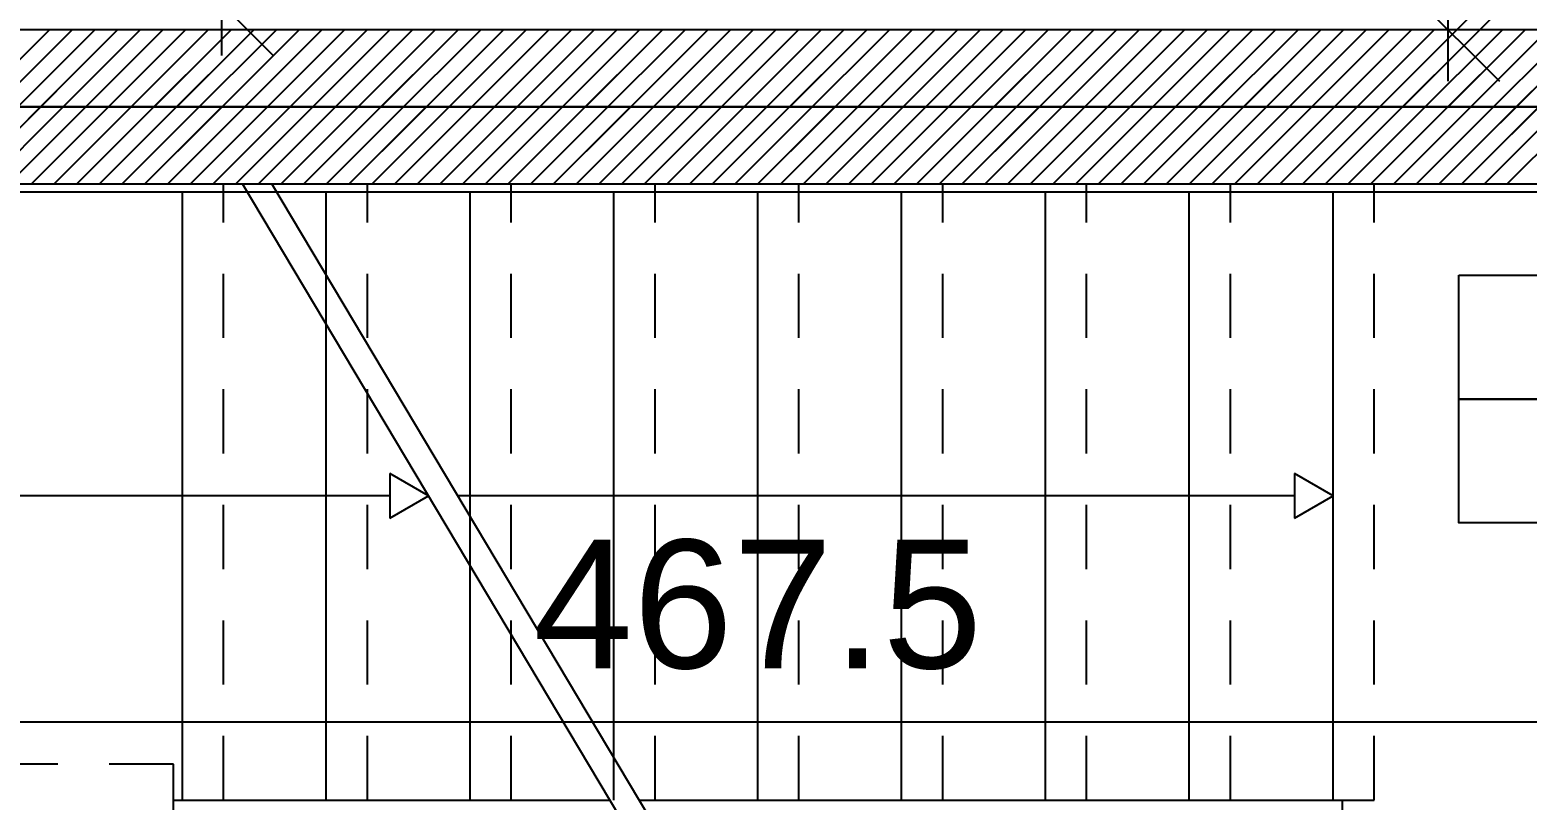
# Model space of a CAD drawing. Extents: x -1.8 to 45.6, y -22.6 to 61.5.
# Drawn here: x 28.689 to 31.603, y 18.83 to 20.33 of the extents above; entities that cross this region are included whole.
import ezdxf

# ---------------------------------------------------------------- set-up
doc = ezdxf.new("R2010")
doc.units = 0
doc.header["$MEASUREMENT"] = 0
doc.linetypes.add('HIDDEN2', pattern=[0.1875, 0.125, -0.0625])
doc.layers.get('0').update_dxf_attribs({"linetype": 'CONTINUOUS'})
for name, color, linetype in [('A-AREAS', 6, 'CONTINUOUS'), ('a-dim', 3, 'CONTINUOUS'), ('A-FLOR-HRAL', 15, 'CONTINUOUS'), ('A-FLOR-STRS', 40, 'CONTINUOUS'), ('A-FLOR-STRS-ARO', 1, 'CONTINUOUS'), ('A-HATCH-CONC', 8, 'CONTINUOUS'), ('A-HATCH-WALL', 8, 'CONTINUOUS'), ('A-PLASTER', 8, 'CONTINUOUS'), ('A-PROJ1H', 9, 'HIDDEN2'), ('S-2ND-3RD-4-5-6TH$0$A-STR 2-3-4-5-6', 2, 'CONTINUOUS')]:
    doc.layers.add(name, color=color, linetype=linetype)
doc.styles.add('A100-STEXT', font='arial.ttf', dxfattribs={"height": 0.25})

# ---------------------------------------------------------------- blocks, each defined once
blk = doc.blocks.new('_OBLIQUE')
at = {"color": 0, "linetype": 'ByBlock'}
blk.add_line((-0.5, -0.5), (0.5, 0.5), dxfattribs=at)

msp = doc.modelspace()

# ---------------------------------------------------------------- linework, layer by layer
at = {"color": 7}
for points in [[(31.47024, 19.85226), (32.27024, 19.85226), (32.27024, 19.61113), (31.47024, 19.61113)], [(31.47024, 19.85226), (32.27024, 19.85226), (32.27024, 19.61113), (31.47024, 19.61113)], [(31.47024, 19.61113), (32.27024, 19.61113), (32.27024, 19.37), (31.47024, 19.37)], [(31.47024, 19.61113), (32.27024, 19.61113), (32.27024, 19.37), (31.47024, 19.37)]]:
    msp.add_lwpolyline(points, close=True, dxfattribs=at)
at = {"layer": 'A-AREAS'}
for p, q in [((26.85837, 20.18), (32.56837, 20.18)), ((32.56837, 20.18), (28.39837, 20.18))]:
    msp.add_line(p, q, dxfattribs=at)
at = {"layer": 'a-dim', "color": 15}
for p, q in [((31.44993, 20.23), (31.44993, 22.25)), ((29.0628, 20.28), (29.0628, 22.2)), ((31.38396, 20.33), (31.34993, 20.33)), ((27.66837, 18.98253), (32.54337, 18.98253))]:
    msp.add_line(p, q, dxfattribs=at)
at = {"layer": 'A-FLOR-HRAL'}
for p, q in [((29.86847, 18.7451), (29.10263, 20.03012)), ((29.86847, 18.7451), (29.10263, 20.03012)), ((29.92605, 18.7451), (29.16022, 20.03012)), ((29.92605, 18.7451), (29.16022, 20.03012)), ((28.96837, 18.2501), (28.96837, 18.8301)), ((28.96837, 18.8301), (29.81781, 18.8301)), ((28.96837, 18.2501), (28.96837, 18.8301)), ((28.96837, 18.8301), (29.81781, 18.8301)), ((28.96837, 18.2501), (28.96837, 18.8301)), ((28.96837, 18.8301), (29.81781, 18.8301)), ((28.96837, 18.2501), (28.96837, 18.8301)), ((28.96837, 18.8301), (29.81781, 18.8301)), ((29.87539, 18.8301), (29.95781, 18.8301)), ((29.87539, 18.8301), (31.24337, 18.8301)), ((29.87539, 18.8301), (29.95781, 18.8301)), ((29.87539, 18.8301), (31.24337, 18.8301)), ((30.01539, 18.8301), (31.24337, 18.8301)), ((30.01539, 18.8301), (31.24337, 18.8301)), ((31.24337, 18.8301), (31.24337, 18.2501)), ((31.24337, 18.8301), (31.24337, 18.2501)), ((31.24337, 18.8301), (31.24337, 18.2501)), ((31.24337, 18.8301), (31.24337, 18.2501))]:
    msp.add_line(p, q, dxfattribs=at)
at = {"layer": 'A-FLOR-STRS'}
for p, q in [((28.98587, 18.8301), (28.98587, 20.0151)), ((28.98587, 18.8301), (28.98587, 20.0151)), ((29.26587, 18.8301), (29.26587, 20.0151)), ((29.26587, 18.8301), (29.26587, 20.0151)), ((29.54587, 18.8301), (29.54587, 20.0151)), ((29.54587, 18.8301), (29.54587, 20.0151)), ((29.82587, 18.8301), (29.82587, 20.0151)), ((29.82587, 18.8301), (29.82587, 20.0151)), ((30.10587, 18.8301), (30.10587, 20.0151)), ((30.10587, 18.8301), (30.10587, 20.0151)), ((30.38587, 18.8301), (30.38587, 20.0151)), ((30.38587, 18.8301), (30.38587, 20.0151)), ((30.66587, 18.8301), (30.66587, 20.0151)), ((30.66587, 18.8301), (30.66587, 20.0151)), ((30.94587, 18.8301), (30.94587, 20.0151)), ((30.94587, 18.8301), (30.94587, 20.0151)), ((31.22587, 18.8301), (31.22587, 20.0151)), ((31.22587, 18.8301), (31.22587, 20.0151))]:
    msp.add_line(p, q, dxfattribs=at)
at = {"layer": 'A-FLOR-STRS-ARO'}
for p, q in [((29.4647, 19.4226), (29.3897, 19.4659)), ((29.3897, 19.4659), (29.3897, 19.3793)), ((29.4647, 19.4226), (29.3897, 19.4659)), ((29.3897, 19.4659), (29.3897, 19.3793)), ((31.22587, 19.4226), (31.15087, 19.4659)), ((31.15087, 19.4659), (31.15087, 19.3793)), ((31.22587, 19.4226), (31.15087, 19.4659)), ((31.15087, 19.4659), (31.15087, 19.3793)), ((29.3897, 19.4226), (28.37587, 19.4226)), ((29.3897, 19.4226), (28.37587, 19.4226)), ((29.3897, 19.3793), (29.4647, 19.4226)), ((29.3897, 19.3793), (29.4647, 19.4226)), ((31.15087, 19.4226), (29.52228, 19.4226)), ((31.15087, 19.4226), (29.52228, 19.4226)), ((31.15087, 19.3793), (31.22587, 19.4226)), ((31.15087, 19.3793), (31.22587, 19.4226))]:
    msp.add_line(p, q, dxfattribs=at)
at = {"layer": 'A-HATCH-CONC'}
for p, q in [((28.55347, 20.15658), (28.72689, 20.33)), ((28.55347, 20.15658), (28.72689, 20.33)), ((28.59767, 20.15658), (28.77109, 20.33)), ((28.59767, 20.15658), (28.77109, 20.33)), ((28.64186, 20.15658), (28.81528, 20.33)), ((28.64186, 20.15658), (28.81528, 20.33)), ((28.68606, 20.15658), (28.85948, 20.33)), ((28.68606, 20.15658), (28.85948, 20.33)), ((28.73025, 20.15658), (28.90367, 20.33)), ((28.73025, 20.15658), (28.90367, 20.33)), ((28.77445, 20.15658), (28.94786, 20.33)), ((28.77445, 20.15658), (28.94786, 20.33)), ((28.81864, 20.15658), (28.99206, 20.33)), ((28.81864, 20.15658), (28.99206, 20.33)), ((28.86283, 20.15658), (29.03625, 20.33)), ((28.86283, 20.15658), (29.03625, 20.33)), ((28.90703, 20.15658), (29.08045, 20.33)), ((28.90703, 20.15658), (29.08045, 20.33)), ((28.95122, 20.15658), (29.12464, 20.33)), ((28.95122, 20.15658), (29.12464, 20.33)), ((28.99542, 20.15658), (29.16883, 20.33)), ((28.99542, 20.15658), (29.16883, 20.33)), ((29.03961, 20.15658), (29.21303, 20.33)), ((29.03961, 20.15658), (29.21303, 20.33)), ((29.0838, 20.15658), (29.25722, 20.33)), ((29.0838, 20.15658), (29.25722, 20.33)), ((29.128, 20.15658), (29.30142, 20.33)), ((29.128, 20.15658), (29.30142, 20.33)), ((29.17219, 20.15658), (29.34561, 20.33)), ((29.17219, 20.15658), (29.34561, 20.33)), ((29.21639, 20.15658), (29.38981, 20.33)), ((29.21639, 20.15658), (29.38981, 20.33)), ((29.26058, 20.15658), (29.434, 20.33)), ((29.26058, 20.15658), (29.434, 20.33)), ((29.30478, 20.15658), (29.47819, 20.33)), ((29.30478, 20.15658), (29.47819, 20.33)), ((29.34897, 20.15658), (29.52239, 20.33)), ((29.34897, 20.15658), (29.52239, 20.33)), ((29.39316, 20.15658), (29.56658, 20.33)), ((29.39316, 20.15658), (29.56658, 20.33)), ((29.43736, 20.15658), (29.61078, 20.33)), ((29.43736, 20.15658), (29.61078, 20.33)), ((29.48155, 20.15658), (29.65497, 20.33)), ((29.48155, 20.15658), (29.65497, 20.33)), ((29.52575, 20.15658), (29.69916, 20.33)), ((29.52575, 20.15658), (29.69916, 20.33)), ((29.56994, 20.15658), (29.74336, 20.33)), ((29.56994, 20.15658), (29.74336, 20.33)), ((29.61413, 20.15658), (29.78755, 20.33)), ((29.61413, 20.15658), (29.78755, 20.33)), ((29.65833, 20.15658), (29.83175, 20.33)), ((29.65833, 20.15658), (29.83175, 20.33)), ((29.70252, 20.15658), (29.87594, 20.33)), ((29.70252, 20.15658), (29.87594, 20.33)), ((29.74672, 20.15658), (29.92014, 20.33)), ((29.74672, 20.15658), (29.92014, 20.33)), ((29.79091, 20.15658), (29.96433, 20.33)), ((29.79091, 20.15658), (29.96433, 20.33)), ((29.83511, 20.15658), (30.00852, 20.33)), ((29.83511, 20.15658), (30.00852, 20.33)), ((29.8793, 20.15658), (30.05272, 20.33)), ((29.8793, 20.15658), (30.05272, 20.33)), ((29.92349, 20.15658), (30.09691, 20.33)), ((29.92349, 20.15658), (30.09691, 20.33)), ((29.96769, 20.15658), (30.14111, 20.33)), ((29.96769, 20.15658), (30.14111, 20.33)), ((30.01188, 20.15658), (30.1853, 20.33)), ((30.01188, 20.15658), (30.1853, 20.33)), ((30.05608, 20.15658), (30.22949, 20.33)), ((30.05608, 20.15658), (30.22949, 20.33)), ((30.10027, 20.15658), (30.27369, 20.33)), ((30.10027, 20.15658), (30.27369, 20.33)), ((30.14446, 20.15658), (30.31788, 20.33)), ((30.14446, 20.15658), (30.31788, 20.33)), ((30.18866, 20.15658), (30.36208, 20.33)), ((30.18866, 20.15658), (30.36208, 20.33)), ((30.23285, 20.15658), (30.40627, 20.33)), ((30.23285, 20.15658), (30.40627, 20.33)), ((30.27705, 20.15658), (30.45047, 20.33)), ((30.27705, 20.15658), (30.45047, 20.33)), ((30.32124, 20.15658), (30.49466, 20.33)), ((30.32124, 20.15658), (30.49466, 20.33)), ((30.36544, 20.15658), (30.53885, 20.33)), ((30.36544, 20.15658), (30.53885, 20.33)), ((30.40963, 20.15658), (30.58305, 20.33)), ((30.40963, 20.15658), (30.58305, 20.33)), ((30.45382, 20.15658), (30.62724, 20.33)), ((30.45382, 20.15658), (30.62724, 20.33)), ((30.49802, 20.15658), (30.67144, 20.33)), ((30.49802, 20.15658), (30.67144, 20.33)), ((30.54221, 20.15658), (30.71563, 20.33)), ((30.54221, 20.15658), (30.71563, 20.33)), ((30.58641, 20.15658), (30.75983, 20.33)), ((30.58641, 20.15658), (30.75983, 20.33)), ((30.6306, 20.15658), (30.80402, 20.33)), ((30.6306, 20.15658), (30.80402, 20.33)), ((30.67479, 20.15658), (30.84821, 20.33)), ((30.67479, 20.15658), (30.84821, 20.33)), ((30.71899, 20.15658), (30.89241, 20.33)), ((30.71899, 20.15658), (30.89241, 20.33)), ((30.76318, 20.15658), (30.9366, 20.33)), ((30.76318, 20.15658), (30.9366, 20.33)), ((30.80738, 20.15658), (30.9808, 20.33)), ((30.80738, 20.15658), (30.9808, 20.33)), ((30.85157, 20.15658), (31.02499, 20.33)), ((30.85157, 20.15658), (31.02499, 20.33)), ((30.89577, 20.15658), (31.06918, 20.33)), ((30.89577, 20.15658), (31.06918, 20.33)), ((30.93996, 20.15658), (31.11338, 20.33)), ((30.93996, 20.15658), (31.11338, 20.33)), ((30.98415, 20.15658), (31.15757, 20.33)), ((30.98415, 20.15658), (31.15757, 20.33)), ((31.02835, 20.15658), (31.20177, 20.33)), ((31.02835, 20.15658), (31.20177, 20.33)), ((31.07254, 20.15658), (31.24596, 20.33)), ((31.07254, 20.15658), (31.24596, 20.33)), ((31.11674, 20.15658), (31.29016, 20.33)), ((31.11674, 20.15658), (31.29016, 20.33)), ((31.16093, 20.15658), (31.33435, 20.33)), ((31.16093, 20.15658), (31.33435, 20.33)), ((31.20512, 20.15658), (31.37854, 20.33)), ((31.20512, 20.15658), (31.37854, 20.33)), ((31.24932, 20.15658), (31.42274, 20.33)), ((31.24932, 20.15658), (31.42274, 20.33)), ((31.29351, 20.15658), (31.46693, 20.33)), ((31.29351, 20.15658), (31.46693, 20.33)), ((31.33771, 20.15658), (31.51113, 20.33)), ((31.33771, 20.15658), (31.51113, 20.33)), ((31.3819, 20.15658), (31.55532, 20.33)), ((31.3819, 20.15658), (31.55532, 20.33)), ((31.4261, 20.15658), (31.59951, 20.33)), ((31.4261, 20.15658), (31.59951, 20.33)), ((31.47029, 20.15658), (31.64371, 20.33)), ((31.47029, 20.15658), (31.64371, 20.33)), ((31.51448, 20.15658), (31.6879, 20.33)), ((31.51448, 20.15658), (31.6879, 20.33)), ((31.55868, 20.15658), (31.7321, 20.33)), ((31.55868, 20.15658), (31.7321, 20.33)), ((31.60287, 20.15658), (31.77629, 20.33)), ((31.60287, 20.15658), (31.77629, 20.33)), ((28.60367, 20.03), (28.73025, 20.15658)), ((28.60367, 20.03), (28.73025, 20.15658)), ((28.64786, 20.03), (28.77445, 20.15658)), ((28.64786, 20.03), (28.77445, 20.15658)), ((28.69206, 20.03), (28.81864, 20.15658)), ((28.69206, 20.03), (28.81864, 20.15658)), ((28.73625, 20.03), (28.86283, 20.15658)), ((28.73625, 20.03), (28.86283, 20.15658)), ((28.78045, 20.03), (28.90703, 20.15658)), ((28.78045, 20.03), (28.90703, 20.15658)), ((28.82464, 20.03), (28.95122, 20.15658)), ((28.82464, 20.03), (28.95122, 20.15658)), ((28.86883, 20.03), (28.99542, 20.15658)), ((28.86883, 20.03), (28.99542, 20.15658)), ((28.91303, 20.03), (29.03961, 20.15658)), ((28.91303, 20.03), (29.03961, 20.15658)), ((28.95722, 20.03), (29.0838, 20.15658)), ((28.95722, 20.03), (29.0838, 20.15658)), ((29.00142, 20.03), (29.128, 20.15658)), ((29.00142, 20.03), (29.128, 20.15658)), ((29.04561, 20.03), (29.17219, 20.15658)), ((29.04561, 20.03), (29.17219, 20.15658)), ((29.08981, 20.03), (29.21639, 20.15658)), ((29.08981, 20.03), (29.21639, 20.15658)), ((29.134, 20.03), (29.26058, 20.15658)), ((29.134, 20.03), (29.26058, 20.15658)), ((29.17819, 20.03), (29.30478, 20.15658)), ((29.17819, 20.03), (29.30478, 20.15658)), ((29.22239, 20.03), (29.34897, 20.15658)), ((29.22239, 20.03), (29.34897, 20.15658)), ((29.26658, 20.03), (29.39316, 20.15658)), ((29.26658, 20.03), (29.39316, 20.15658)), ((29.31078, 20.03), (29.43736, 20.15658)), ((29.31078, 20.03), (29.43736, 20.15658)), ((29.35497, 20.03), (29.48155, 20.15658)), ((29.35497, 20.03), (29.48155, 20.15658)), ((29.39916, 20.03), (29.52575, 20.15658)), ((29.39916, 20.03), (29.52575, 20.15658)), ((29.44336, 20.03), (29.56994, 20.15658)), ((29.44336, 20.03), (29.56994, 20.15658)), ((29.48755, 20.03), (29.61413, 20.15658)), ((29.48755, 20.03), (29.61413, 20.15658)), ((29.53175, 20.03), (29.65833, 20.15658)), ((29.53175, 20.03), (29.65833, 20.15658)), ((29.57594, 20.03), (29.70252, 20.15658)), ((29.57594, 20.03), (29.70252, 20.15658)), ((29.62014, 20.03), (29.74672, 20.15658)), ((29.62014, 20.03), (29.74672, 20.15658)), ((29.66433, 20.03), (29.79091, 20.15658)), ((29.66433, 20.03), (29.79091, 20.15658)), ((29.70852, 20.03), (29.83511, 20.15658)), ((29.70852, 20.03), (29.83511, 20.15658)), ((29.75272, 20.03), (29.8793, 20.15658)), ((29.75272, 20.03), (29.8793, 20.15658)), ((29.79691, 20.03), (29.92349, 20.15658)), ((29.79691, 20.03), (29.92349, 20.15658)), ((29.84111, 20.03), (29.96769, 20.15658)), ((29.84111, 20.03), (29.96769, 20.15658)), ((29.8853, 20.03), (30.01188, 20.15658)), ((29.8853, 20.03), (30.01188, 20.15658)), ((29.92949, 20.03), (30.05608, 20.15658)), ((29.92949, 20.03), (30.05608, 20.15658)), ((29.97369, 20.03), (30.10027, 20.15658)), ((29.97369, 20.03), (30.10027, 20.15658)), ((30.01788, 20.03), (30.14446, 20.15658)), ((30.01788, 20.03), (30.14446, 20.15658)), ((30.06208, 20.03), (30.18866, 20.15658)), ((30.06208, 20.03), (30.18866, 20.15658)), ((30.10627, 20.03), (30.23285, 20.15658)), ((30.10627, 20.03), (30.23285, 20.15658)), ((30.15047, 20.03), (30.27705, 20.15658)), ((30.15047, 20.03), (30.27705, 20.15658)), ((30.19466, 20.03), (30.32124, 20.15658)), ((30.19466, 20.03), (30.32124, 20.15658)), ((30.23885, 20.03), (30.36544, 20.15658)), ((30.23885, 20.03), (30.36544, 20.15658)), ((30.28305, 20.03), (30.40963, 20.15658)), ((30.28305, 20.03), (30.40963, 20.15658)), ((30.32724, 20.03), (30.45382, 20.15658)), ((30.32724, 20.03), (30.45382, 20.15658)), ((30.37144, 20.03), (30.49802, 20.15658)), ((30.37144, 20.03), (30.49802, 20.15658)), ((30.41563, 20.03), (30.54221, 20.15658)), ((30.41563, 20.03), (30.54221, 20.15658)), ((30.45983, 20.03), (30.58641, 20.15658)), ((30.45983, 20.03), (30.58641, 20.15658)), ((30.50402, 20.03), (30.6306, 20.15658)), ((30.50402, 20.03), (30.6306, 20.15658)), ((30.54821, 20.03), (30.67479, 20.15658)), ((30.54821, 20.03), (30.67479, 20.15658)), ((30.59241, 20.03), (30.71899, 20.15658)), ((30.59241, 20.03), (30.71899, 20.15658)), ((30.6366, 20.03), (30.76318, 20.15658)), ((30.6366, 20.03), (30.76318, 20.15658)), ((30.6808, 20.03), (30.80738, 20.15658)), ((30.6808, 20.03), (30.80738, 20.15658)), ((30.72499, 20.03), (30.85157, 20.15658)), ((30.72499, 20.03), (30.85157, 20.15658)), ((30.76918, 20.03), (30.89577, 20.15658)), ((30.76918, 20.03), (30.89577, 20.15658)), ((30.81338, 20.03), (30.93996, 20.15658)), ((30.81338, 20.03), (30.93996, 20.15658)), ((30.85757, 20.03), (30.98415, 20.15658)), ((30.85757, 20.03), (30.98415, 20.15658)), ((30.90177, 20.03), (31.02835, 20.15658)), ((30.90177, 20.03), (31.02835, 20.15658)), ((30.94596, 20.03), (31.07254, 20.15658)), ((30.94596, 20.03), (31.07254, 20.15658)), ((30.99016, 20.03), (31.11674, 20.15658)), ((30.99016, 20.03), (31.11674, 20.15658)), ((31.03435, 20.03), (31.16093, 20.15658)), ((31.03435, 20.03), (31.16093, 20.15658)), ((31.07854, 20.03), (31.20512, 20.15658)), ((31.07854, 20.03), (31.20512, 20.15658)), ((31.12274, 20.03), (31.24932, 20.15658)), ((31.12274, 20.03), (31.24932, 20.15658)), ((31.16693, 20.03), (31.29351, 20.15658)), ((31.16693, 20.03), (31.29351, 20.15658)), ((31.21113, 20.03), (31.33771, 20.15658)), ((31.21113, 20.03), (31.33771, 20.15658)), ((31.25532, 20.03), (31.3819, 20.15658)), ((31.25532, 20.03), (31.3819, 20.15658)), ((31.29951, 20.03), (31.4261, 20.15658)), ((31.29951, 20.03), (31.4261, 20.15658)), ((31.34371, 20.03), (31.47029, 20.15658)), ((31.34371, 20.03), (31.47029, 20.15658)), ((31.3879, 20.03), (31.51448, 20.15658)), ((31.3879, 20.03), (31.51448, 20.15658)), ((31.4321, 20.03), (31.55868, 20.15658)), ((31.4321, 20.03), (31.55868, 20.15658)), ((31.47629, 20.03), (31.60287, 20.15658)), ((31.47629, 20.03), (31.60287, 20.15658)), ((31.52049, 20.03), (31.64707, 20.15658)), ((31.52049, 20.03), (31.64707, 20.15658)), ((31.56468, 20.03), (31.69126, 20.15658)), ((31.56468, 20.03), (31.69126, 20.15658))]:
    msp.add_line(p, q, dxfattribs=at)
at = {"layer": 'A-HATCH-WALL'}
for p, q in [((31.46693, 20.33), (31.58837, 20.45144)), ((31.51113, 20.33), (31.58837, 20.40724)), ((28.46837, 20.07148), (28.72689, 20.33)), ((28.46837, 20.07148), (28.72689, 20.33)), ((28.51528, 20.03), (28.81528, 20.33)), ((28.51528, 20.03), (28.81528, 20.33)), ((28.55948, 20.03), (28.85948, 20.33)), ((28.55948, 20.03), (28.85948, 20.33)), ((28.64786, 20.03), (28.94786, 20.33)), ((28.64786, 20.03), (28.94786, 20.33)), ((28.69206, 20.03), (28.99206, 20.33)), ((28.69206, 20.03), (28.99206, 20.33)), ((28.78045, 20.03), (29.08045, 20.33)), ((28.78045, 20.03), (29.08045, 20.33)), ((28.82464, 20.03), (29.12464, 20.33)), ((28.82464, 20.03), (29.12464, 20.33)), ((28.91303, 20.03), (29.21303, 20.33)), ((28.91303, 20.03), (29.21303, 20.33)), ((28.95722, 20.03), (29.25722, 20.33)), ((28.95722, 20.03), (29.25722, 20.33)), ((29.04561, 20.03), (29.34561, 20.33)), ((29.04561, 20.03), (29.34561, 20.33)), ((29.08981, 20.03), (29.38981, 20.33)), ((29.08981, 20.03), (29.38981, 20.33)), ((29.17819, 20.03), (29.47819, 20.33)), ((29.17819, 20.03), (29.47819, 20.33)), ((29.22239, 20.03), (29.52239, 20.33)), ((29.22239, 20.03), (29.52239, 20.33)), ((29.31078, 20.03), (29.61078, 20.33)), ((29.31078, 20.03), (29.61078, 20.33)), ((29.35497, 20.03), (29.65497, 20.33)), ((29.35497, 20.03), (29.65497, 20.33)), ((29.44336, 20.03), (29.74336, 20.33)), ((29.44336, 20.03), (29.74336, 20.33)), ((29.48755, 20.03), (29.78755, 20.33)), ((29.48755, 20.03), (29.78755, 20.33)), ((29.57594, 20.03), (29.87594, 20.33)), ((29.57594, 20.03), (29.87594, 20.33)), ((29.62014, 20.03), (29.92014, 20.33)), ((29.62014, 20.03), (29.92014, 20.33)), ((29.70852, 20.03), (30.00852, 20.33)), ((29.70852, 20.03), (30.00852, 20.33)), ((29.75272, 20.03), (30.05272, 20.33)), ((29.75272, 20.03), (30.05272, 20.33)), ((29.84111, 20.03), (30.14111, 20.33)), ((29.84111, 20.03), (30.14111, 20.33)), ((29.8853, 20.03), (30.1853, 20.33)), ((29.8853, 20.03), (30.1853, 20.33)), ((29.97369, 20.03), (30.27369, 20.33)), ((29.97369, 20.03), (30.27369, 20.33)), ((30.01788, 20.03), (30.31788, 20.33)), ((30.01788, 20.03), (30.31788, 20.33)), ((30.10627, 20.03), (30.40627, 20.33)), ((30.10627, 20.03), (30.40627, 20.33)), ((30.15047, 20.03), (30.45047, 20.33)), ((30.15047, 20.03), (30.45047, 20.33)), ((30.23885, 20.03), (30.53885, 20.33)), ((30.23885, 20.03), (30.53885, 20.33)), ((30.28305, 20.03), (30.58305, 20.33)), ((30.28305, 20.03), (30.58305, 20.33)), ((30.37144, 20.03), (30.67144, 20.33)), ((30.37144, 20.03), (30.67144, 20.33)), ((30.41563, 20.03), (30.71563, 20.33)), ((30.41563, 20.03), (30.71563, 20.33)), ((30.50402, 20.03), (30.80402, 20.33)), ((30.50402, 20.03), (30.80402, 20.33)), ((30.54821, 20.03), (30.84821, 20.33)), ((30.54821, 20.03), (30.84821, 20.33)), ((30.6366, 20.03), (30.9366, 20.33)), ((30.6366, 20.03), (30.9366, 20.33)), ((30.6808, 20.03), (30.9808, 20.33)), ((30.6808, 20.03), (30.9808, 20.33)), ((30.76918, 20.03), (31.06918, 20.33)), ((30.76918, 20.03), (31.06918, 20.33)), ((30.81338, 20.03), (31.11338, 20.33)), ((30.81338, 20.03), (31.11338, 20.33)), ((30.90177, 20.03), (31.20177, 20.33)), ((30.90177, 20.03), (31.20177, 20.33)), ((30.94596, 20.03), (31.24596, 20.33)), ((30.94596, 20.03), (31.24596, 20.33)), ((31.03435, 20.03), (31.33435, 20.33)), ((31.03435, 20.03), (31.33435, 20.33)), ((31.07854, 20.03), (31.37854, 20.33)), ((31.07854, 20.03), (31.37854, 20.33)), ((31.16693, 20.03), (31.46693, 20.33)), ((31.16693, 20.03), (31.46693, 20.33)), ((31.21113, 20.03), (31.51113, 20.33)), ((31.21113, 20.03), (31.51113, 20.33)), ((31.29951, 20.03), (31.59951, 20.33)), ((31.29951, 20.03), (31.59951, 20.33)), ((31.34371, 20.03), (31.64371, 20.33)), ((31.34371, 20.03), (31.64371, 20.33)), ((31.4321, 20.03), (31.7321, 20.33)), ((31.4321, 20.03), (31.7321, 20.33)), ((31.47629, 20.03), (31.77629, 20.33)), ((31.47629, 20.03), (31.77629, 20.33)), ((31.56468, 20.03), (31.86468, 20.33)), ((31.56468, 20.03), (31.86468, 20.33))]:
    msp.add_line(p, q, dxfattribs=at)
at = {"layer": 'A-PLASTER'}
msp.add_line((28.39837, 20.015), (32.42837, 20.015), dxfattribs=at)
msp.add_line((28.39837, 20.015), (32.42837, 20.015), dxfattribs=at)
msp.add_line((28.39837, 20.015), (32.42837, 20.015), dxfattribs=at)
at = {"layer": 'A-PROJ1H'}
for p, q in [((29.06587, 18.8301), (29.06587, 20.0301)), ((29.06587, 18.8301), (29.06587, 20.0301)), ((29.34587, 18.8301), (29.34587, 20.0301)), ((29.34587, 18.8301), (29.34587, 20.0301)), ((29.62587, 18.8301), (29.62587, 20.0301)), ((29.62587, 18.8301), (29.62587, 20.0301)), ((29.90587, 18.8301), (29.90587, 20.0301)), ((29.90587, 18.8301), (29.90587, 20.0301)), ((30.18587, 18.8301), (30.18587, 20.0301)), ((30.18587, 18.8301), (30.18587, 20.0301)), ((30.46587, 18.8301), (30.46587, 20.0301)), ((30.46587, 18.8301), (30.46587, 20.0301)), ((30.74587, 18.8301), (30.74587, 20.0301)), ((30.74587, 18.8301), (30.74587, 20.0301)), ((31.02587, 18.8301), (31.02587, 20.0301)), ((31.02587, 18.8301), (31.02587, 20.0301)), ((31.30587, 18.8301), (31.30587, 20.0301)), ((31.30587, 18.8301), (31.30587, 20.0301)), ((28.96837, 18.9001), (27.76837, 18.9001)), ((28.96837, 18.9001), (27.76837, 18.9001)), ((28.96837, 18.8301), (28.96837, 18.9001)), ((28.96837, 18.8301), (28.96837, 18.9001)), ((31.24337, 18.8301), (31.30587, 18.8301)), ((31.24337, 18.8301), (31.30587, 18.8301))]:
    msp.add_line(p, q, dxfattribs=at)
at = {"layer": 'S-2ND-3RD-4-5-6TH$0$A-STR 2-3-4-5-6'}
msp.add_lwpolyline([(32.69337, 20.03), (33.94337, 20.03), (33.94337, 20.33), (28.46837, 20.33), (28.46837, 20.03), (32.44337, 20.03), (32.44337, 18.05), (32.69337, 18.05), (32.69337, 20.03)], dxfattribs=at)

# ---------------------------------------------------------------- block references
at = {"layer": 'a-dim', "color": 15, "xscale": 0.2, "yscale": 0.2, "zscale": 0.2, "rotation": 270}
for p in [(29.0628, 20.38), (31.44993, 20.33)]:
    msp.add_blockref('_OBLIQUE', p, dxfattribs=at)

# ---------------------------------------------------------------- texts
at = {"layer": 'a-dim', "insert": (30.10587, 19.21017), "char_height": 0.25, "attachment_point": 5, "style": 'A100-STEXT'}
msp.add_mtext('\\A1;467.5', dxfattribs=at)

doc.saveas('drawing.dxf')
